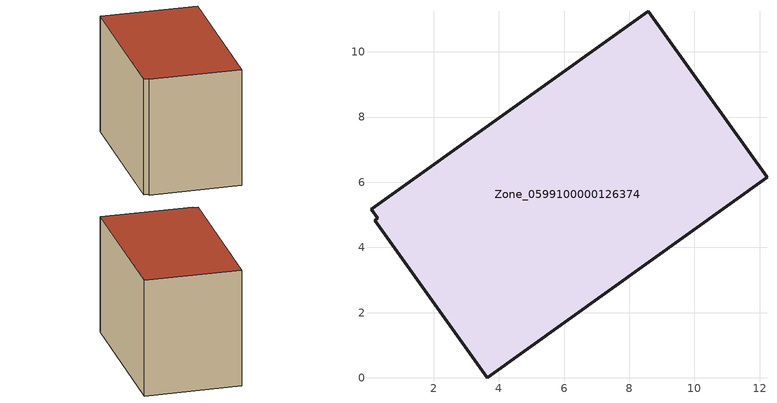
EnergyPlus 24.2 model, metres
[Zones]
Zone_0599100000126374
 floor ground (C_G): 0.09,5.17 8.58,11.25 12.23,6.15 3.65,0 0.19,4.84 0.28,4.9 z0
 wall outside (C_F): 12.23,6.15 8.58,11.25 0.09,5.17 0.28,4.9 0.19,4.84 3.65,0 12.23,6.15 z0:7.83
 roof outside (C_R): 8.58,11.25 0.09,5.17 0.28,4.9 0.19,4.84 3.65,0 12.23,6.15 z7.83
[BUILDING]
Pand.0599100000126374: North Axis=0; Terrain=City; Loads Convergence Tolerance Value=0.04; Temperature Convergence Tolerance Value=0.4; Solar Distribution=FullExterior; Maximum Number of Warmup Days=25; Minimum Number of Warmup Days=1
[Site:Location]
Rotterdam.The.Hague.AP_ZH_NLD Design_Conditions: Latitude=51.96; Longitude=4.45; Time Zone=1; Elevation=-4.5
[SITE:GROUNDTEMPERATURE:BUILDINGSURFACE]
18, 18, 18, 18, 18, 18, 18, 18, 18, 18, 18, 18
[MATERIAL] Thermal Absorptance=0.9; Solar Absorptance=0.7; Visible Absorptance=0.7
Name | Roughness | Thickness | Conductivity | Density | Specific Heat
G.TC.1975-1991 | MediumSmooth | 0.15 | 0.288461 | 540 | 1210
F.TC.1975-1991 | Rough | 0.3 | 0.230769 | 1920 | 840
R.TC.1975-1991 | MediumRough | 0.2 | 0.153846 | 1500 | 1000
[CONSTRUCTION]
C_G: G.TC.1975-1991
C_F: F.TC.1975-1991
C_R: R.TC.1975-1991
[ZONE]
Zone_0599100000126374: Type=1; Multiplier=1; Ceiling Height=Autocalculate; Volume=Autocalculate; Floor Area=autocalculate; Part of Total Floor Area=Yes
[ZONEINFILTRATION:DESIGNFLOWRATE]
Infil_Zone_0599100000126374: Zone or ZoneList or Space or SpaceList=Zone_0599100000126374; Schedule=AlwaysOn; Design Flow Rate Calculation Method=Flow/Area; Flow Rate per Floor Area=0.003; Constant Term Coefficient=1; Temperature Term Coefficient=0; Velocity Term Coefficient=0; Velocity Squared Term Coefficient=0
[HVACTEMPLATE:ZONE:IDEALLOADSAIRSYSTEM]
Zone_0599100000126374: Maximum Heating Supply Air Temperature=50; Minimum Cooling Supply Air Temperature=13; Maximum Heating Supply Air Humidity Ratio=0.0156; Minimum Cooling Supply Air Humidity Ratio=0.0077; Heating Limit=NoLimit; Cooling Limit=NoLimit; Dehumidification Control Type=ConstantSensibleHeatRatio; Cooling Sensible Heat Ratio=0.7; Dehumidification Setpoint=60; Humidification Control Type=None; Humidification Setpoint=30; Outdoor Air Method=None; Outdoor Air Flow Rate per Person=0.00944; Outdoor Air Flow Rate per Zone Floor Area=0; Outdoor Air Flow Rate per Zone=0; Demand Controlled Ventilation Type=None; Outdoor Air Economizer Type=NoEconomizer; Heat Recovery Type=None; Sensible Heat Recovery Effectiveness=0.7; Latent Heat Recovery Effectiveness=0.65
[ZONECONTROL:THERMOSTAT]
ThermostatControl_Zone_0599100000126374: Zone or ZoneList=Zone_0599100000126374; Control Type Schedule=DualSetpointControlType; Control 1=Thermostat_Zone_0599100000126374; Temperature Difference Between Cutout And Setpoint=0
[THERMOSTATSETPOINT:DUALSETPOINT]
Thermostat_Zone_0599100000126374: Heating Setpoint Temperature Schedule=HeatingSetpoint_Zone_0599100000126374; Cooling Setpoint Temperature Schedule=CoolingSetpoint_Zone_0599100000126374
[SCHEDULE:COMPACT]
HeatingSetpoint_Zone_0599100000126374: Through: 12/31, For: AllDays, Until: 24:00, 21
CoolingSetpoint_Zone_0599100000126374: Through: 12/31, For: AllDays, Until: 24:00, 24
DualSetpointControlType: Through: 12/31, For: AllDays, Until: 24:00, 4
AlwaysOn: Through: 12/31, For: AllDays, Until: 24:00, 1
